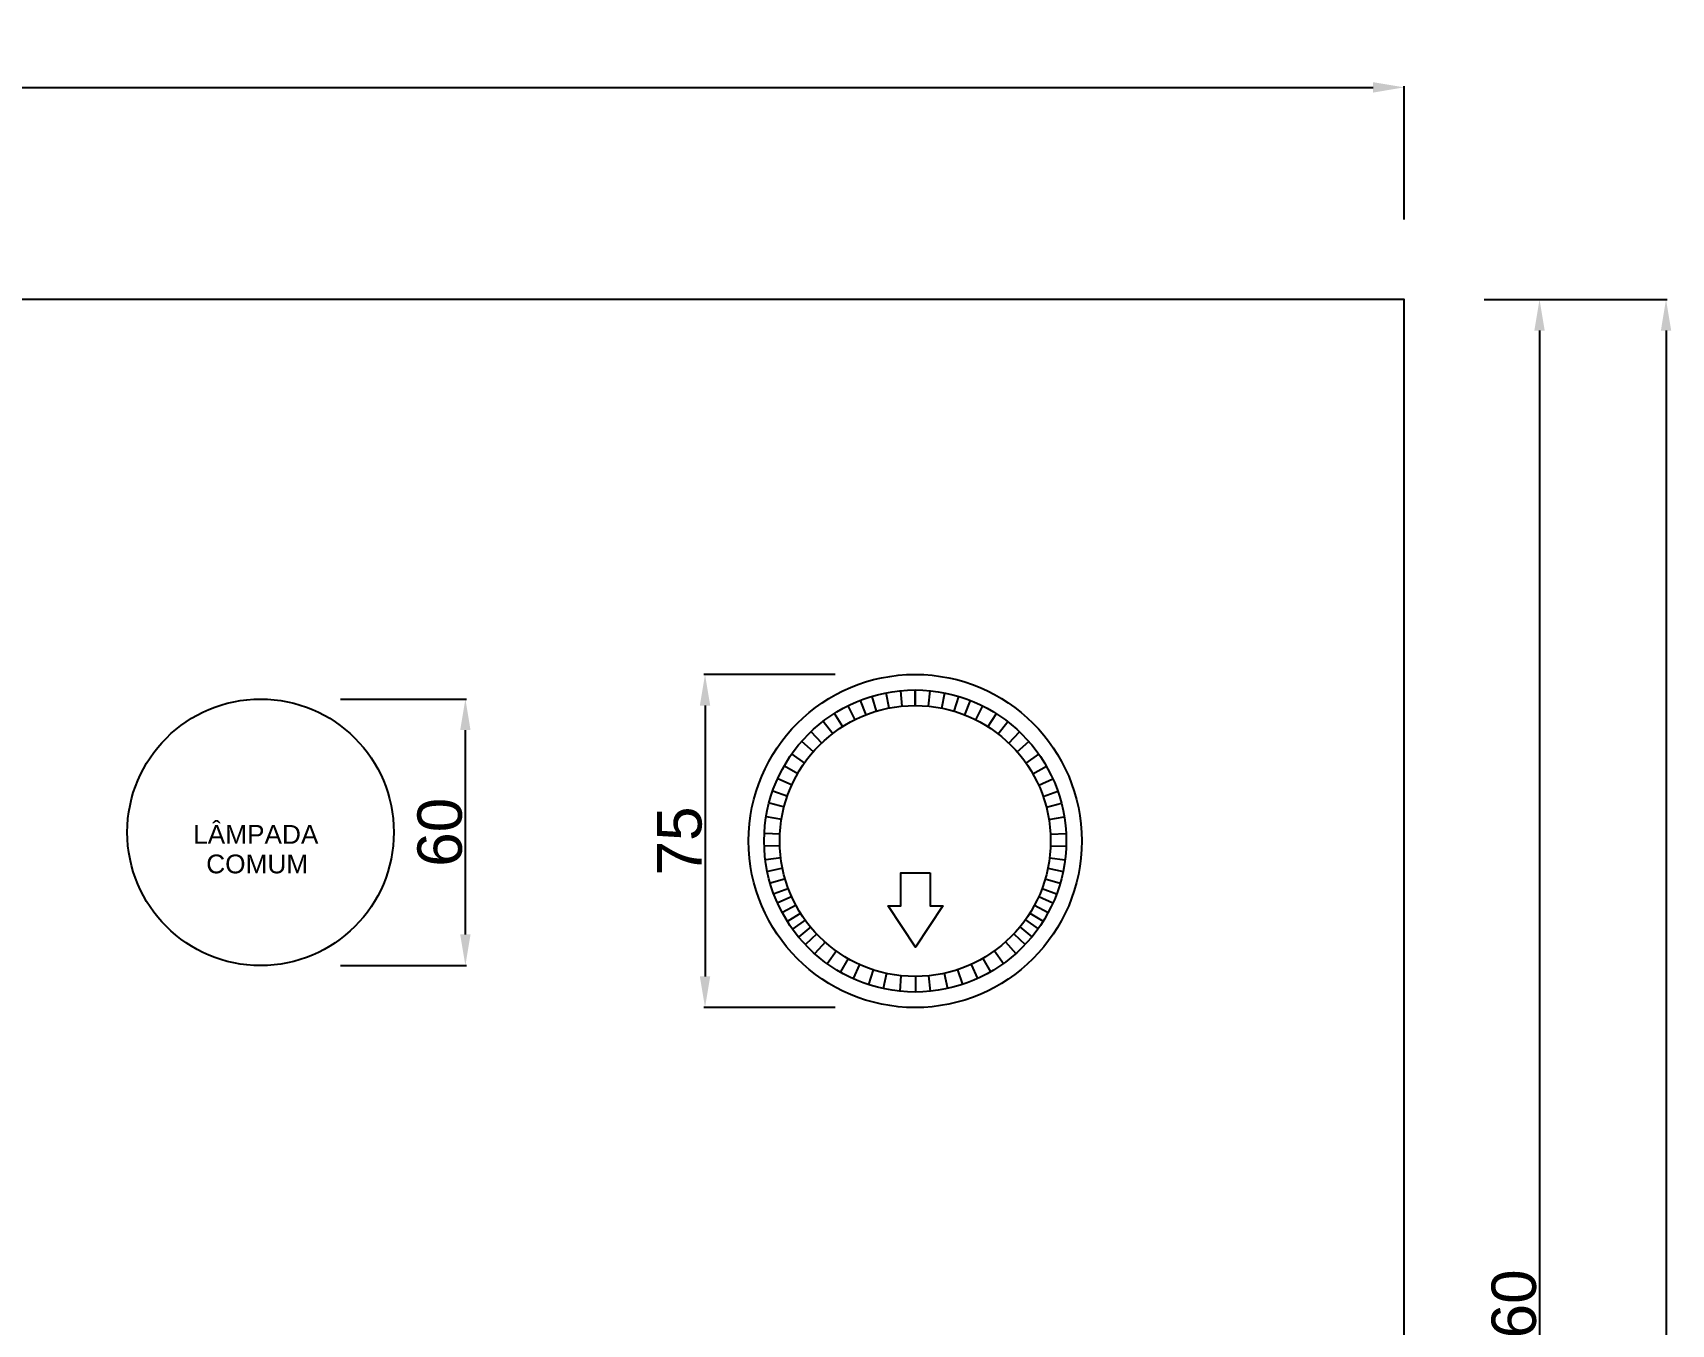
# Model space of a CAD drawing. Header units: millimetres. Extents: x 1729 to 7209, y 940 to 3564.
# Drawn here: x 2591.9 to 2960.7, y 2632.3 to 2923 of the extents above; entities that cross this region are included whole.
import ezdxf

# ---------------------------------------------------------------- set-up
doc = ezdxf.new("R2010")
doc.units = ezdxf.units.MM
doc.styles.get("Standard").update_dxf_attribs({"font": 'arial.ttf'})
doc.dimstyles.new('ISO-25', dxfattribs={"dimtxt": 10, "dimasz": 7, "dimexe": 0.25, "dimexo": 18, "dimtad": 1, "dimtxsty": 'Standard', "dimcen": 2.5, "dimclrd": 1, "dimadec": 0, "dimazin": 0, "dimtfac": 1, "dimtmove": 0, "dimatfit": 3, "dimfxl": 0, "dimarcsym": 0})

# ---------------------------------------------------------------- blocks, each defined once
blk = doc.blocks.new('*D1')
at = {"color": 0, "lineweight": -2}
for p, q in [((1800.63, 2880.95), (1800.63, 2910.96)), ((2900.63, 2880.95), (2900.63, 2910.96))]:
    blk.add_line(p, q, dxfattribs=at)
at = {"color": 1, "lineweight": -2}
blk.add_line((1807.63, 2910.71), (2893.63, 2910.71), dxfattribs=at)
at = {"color": 1}
for points in [[(1807.63, 2911.87), (1807.63, 2909.54), (1800.63, 2910.71)], [(2893.63, 2911.87), (2893.63, 2909.54), (2900.63, 2910.71)]]:
    blk.add_solid(points, dxfattribs=at)
at = {"layer": 'Defpoints', "color": 0}
for p in [(2900.63, 2910.71), (1800.63, 2862.95), (2900.63, 2862.95)]:
    blk.add_point(p, dxfattribs=at)
at = {"color": 0, "insert": (2350.63, 2916.44), "char_height": 10, "attachment_point": 5}
blk.add_mtext('1100', dxfattribs=at)
blk = doc.blocks.new('*D2')
at = {"color": 0, "lineweight": -2}
for p, q in [((2918.63, 2862.95), (2959.81, 2862.95)), ((2918.63, 2062.95), (2959.81, 2062.95))]:
    blk.add_line(p, q, dxfattribs=at)
at = {"color": 1, "lineweight": -2}
blk.add_line((2959.56, 2855.95), (2959.56, 2069.95), dxfattribs=at)
at = {"color": 1}
for points in [[(2958.4, 2855.95), (2960.73, 2855.95), (2959.56, 2862.95)], [(2958.4, 2069.95), (2960.73, 2069.95), (2959.56, 2062.95)]]:
    blk.add_solid(points, dxfattribs=at)
at = {"layer": 'Defpoints', "color": 0}
for p in [(2900.63, 2862.95), (2900.63, 2062.95), (2959.56, 2062.95)]:
    blk.add_point(p, dxfattribs=at)
at = {"color": 0, "insert": (2953.83, 2462.95), "char_height": 10, "attachment_point": 5, "rotation": 90}
blk.add_mtext('800', dxfattribs=at)
blk = doc.blocks.new('fotocelula')
for p, q in [((3293.87, 2805.91), (3291.31, 2812.43)), ((3298.57, 2807.54), (3296.56, 2814.24)), ((3304.24, 2808.96), (3302.87, 2815.82)), ((3310.15, 2809.84), (3309.46, 2816.8)), ((3315.96, 2810.13), (3315.96, 2817.13)), ((3316.17, 2810.13), (3316.17, 2817.13)), ((3321.98, 2809.84), (3322.67, 2816.8)), ((3327.89, 2808.96), (3329.26, 2815.82)), ((3333.55, 2807.54), (3335.57, 2814.24)), ((3338.26, 2805.91), (3340.82, 2812.43)), ((3283.39, 2800.58), (3279.62, 2806.48)), ((3288.87, 2803.68), (3285.74, 2809.94)), ((3343.26, 2803.68), (3346.39, 2809.94)), ((3348.74, 2800.58), (3352.51, 2806.48)), ((3273.97, 2793.19), (3269.13, 2798.24)), ((3278.81, 2797.36), (3274.52, 2802.89)), ((3353.32, 2797.36), (3357.61, 2802.89)), ((3358.16, 2793.19), (3363, 2798.24)), ((3270.23, 2789.27), (3264.96, 2793.88)), ((3361.9, 2789.27), (3367.17, 2793.88)), ((3263.18, 2779.36), (3257.1, 2782.82)), ((3266.25, 2784.19), (3260.52, 2788.22)), ((3365.88, 2784.19), (3371.61, 2788.22)), ((3368.95, 2779.36), (3375.03, 2782.82)), ((3260.57, 2774.25), (3254.19, 2777.13)), ((3371.56, 2774.25), (3377.93, 2777.13)), ((3258.56, 2769.19), (3251.94, 2771.49)), ((3373.57, 2769.19), (3380.19, 2771.49)), ((3255.94, 2758.83), (3249.03, 2759.94)), ((3257.1, 2764.39), (3250.33, 2766.14)), ((3375.03, 2764.39), (3381.8, 2766.14)), ((3376.19, 2758.83), (3383.1, 2759.94)), ((3255.24, 2752.2), (3248.25, 2752.55)), ((3376.89, 2752.2), (3383.88, 2752.55)), ((3255.2, 2746.99), (3248.21, 2746.74)), ((3376.93, 2746.99), (3383.92, 2746.74)), ((3255.64, 2741.57), (3248.69, 2740.7)), ((3376.49, 2741.57), (3383.44, 2740.7)), ((3256.41, 2736.86), (3249.56, 2735.45)), ((3257.6, 2732.09), (3250.87, 2730.13)), ((3374.53, 2732.09), (3381.26, 2730.13)), ((3375.72, 2736.86), (3382.57, 2735.45)), ((3259.04, 2727.74), (3252.48, 2725.29)), ((3260.53, 2724.12), (3254.14, 2721.25)), ((3371.6, 2724.12), (3377.99, 2721.25)), ((3373.09, 2727.74), (3379.65, 2725.29)), ((3262.43, 2720.26), (3256.27, 2716.94)), ((3264.5, 2716.7), (3258.57, 2712.98)), ((3367.63, 2716.7), (3373.56, 2712.98)), ((3369.7, 2720.26), (3375.86, 2716.94)), ((3266.55, 2713.65), (3260.86, 2709.57)), ((3269.02, 2710.42), (3263.61, 2705.98)), ((3363.11, 2710.42), (3368.52, 2705.98)), ((3365.58, 2713.65), (3371.27, 2709.57)), ((3271.71, 2707.36), (3266.61, 2702.57)), ((3275.52, 2703.65), (3270.85, 2698.43)), ((3356.61, 2703.65), (3361.27, 2698.43)), ((3360.42, 2707.36), (3365.52, 2702.57)), ((3280.53, 2699.62), (3276.44, 2693.94)), ((3285.77, 2696.25), (3282.28, 2690.18)), ((3290.95, 2693.59), (3288.06, 2687.21)), ((3341.18, 2693.59), (3344.07, 2687.21)), ((3346.36, 2696.25), (3349.85, 2690.18)), ((3351.6, 2699.62), (3355.69, 2693.94)), ((3297.09, 2691.19), (3294.91, 2684.54)), ((3303.06, 2689.56), (3301.55, 2682.72)), ((3309.46, 2688.48), (3309, 2681.49)), ((3316.17, 2688.13), (3316.17, 2681.13)), ((3321.95, 2688.43), (3322.64, 2681.46)), ((3329.07, 2689.56), (3330.58, 2682.72)), ((3335.03, 2691.19), (3337.22, 2684.54))]:
    blk.add_line(p, q)
blk.add_lwpolyline([(3322.64, 2734.8), (3322.64, 2719.87), (3328.35, 2719.87), (3316.06, 2701.39), (3303.78, 2719.87), (3309.49, 2719.87), (3309.49, 2734.8)], close=True)
for radius in [75, 68, 61]:
    blk.add_circle((3315.96, 2749.13), radius)
blk = doc.blocks.new('*D23')
at = {"color": 0, "linetype": 'Continuous', "lineweight": -2}
for p, q in [((2918.63, 2862.95), (2931.33, 2862.95)), ((2918.63, 2402.95), (2931.33, 2402.95))]:
    blk.add_line(p, q, dxfattribs=at)
at = {"color": 1, "linetype": 'Continuous', "lineweight": -2}
blk.add_line((2931.08, 2855.95), (2931.08, 2409.95), dxfattribs=at)
at = {"color": 1}
for points in [[(2929.92, 2855.95), (2932.25, 2855.95), (2931.08, 2862.95)], [(2929.92, 2409.95), (2932.25, 2409.95), (2931.08, 2402.95)]]:
    blk.add_solid(points, dxfattribs=at)
at = {"layer": 'Defpoints', "color": 0}
for p in [(2900.63, 2862.95), (2900.63, 2402.95), (2931.08, 2402.95)]:
    blk.add_point(p, dxfattribs=at)
at = {"color": 0, "insert": (2925.35, 2632.95), "char_height": 10, "attachment_point": 5, "rotation": 90}
blk.add_mtext('460', dxfattribs=at)
blk = doc.blocks.new('*D26')
at = {"color": 0, "linetype": 'Continuous', "lineweight": -2}
for p, q in [((2772.53, 2778.55), (2742.97, 2778.55)), ((2772.53, 2703.55), (2742.97, 2703.55))]:
    blk.add_line(p, q, dxfattribs=at)
at = {"color": 1, "linetype": 'Continuous', "lineweight": -2}
blk.add_line((2743.22, 2771.55), (2743.22, 2710.55), dxfattribs=at)
at = {"color": 1}
for points in [[(2742.05, 2771.55), (2744.38, 2771.55), (2743.22, 2778.55)], [(2742.05, 2710.55), (2744.38, 2710.55), (2743.22, 2703.55)]]:
    blk.add_solid(points, dxfattribs=at)
at = {"layer": 'Defpoints', "color": 0}
for p in [(2790.53, 2778.55), (2743.22, 2703.55), (2790.53, 2703.55)]:
    blk.add_point(p, dxfattribs=at)
at = {"color": 0, "insert": (2737.51, 2741.05), "char_height": 10, "attachment_point": 5, "rotation": 90}
blk.add_mtext('75', dxfattribs=at)
blk = doc.blocks.new('*D66')
at = {"color": 0, "linetype": 'Continuous', "lineweight": -2}
for p, q in [((2661.16, 2773.01), (2689.52, 2773.01)), ((2661.16, 2713.01), (2689.52, 2713.01))]:
    blk.add_line(p, q, dxfattribs=at)
at = {"color": 1, "linetype": 'Continuous', "lineweight": -2}
blk.add_line((2689.27, 2720.01), (2689.27, 2766.01), dxfattribs=at)
at = {"color": 1}
for points in [[(2688.1, 2766.01), (2690.43, 2766.01), (2689.27, 2773.01)], [(2688.1, 2720.01), (2690.43, 2720.01), (2689.27, 2713.01)]]:
    blk.add_solid(points, dxfattribs=at)
at = {"layer": 'Defpoints', "color": 0}
for p in [(2643.16, 2773.01), (2689.27, 2773.01), (2643.16, 2713.01)]:
    blk.add_point(p, dxfattribs=at)
at = {"color": 0, "insert": (2683.54, 2743.01), "char_height": 10, "attachment_point": 5, "rotation": 90}
blk.add_mtext('60', dxfattribs=at)

msp = doc.modelspace()

# ---------------------------------------------------------------- linework, layer by layer
msp.add_lwpolyline([(1800.631, 2062.949), (2900.631, 2062.949), (2900.631, 2862.949), (1800.631, 2862.949)], close=True)
msp.add_circle((2643.16, 2743.006), 30)

# ---------------------------------------------------------------- block references
at = {"xscale": 0.5, "yscale": 0.5, "zscale": 0.5}
msp.add_blockref('fotocelula', (1132.548, 1366.483), dxfattribs=at)

# ---------------------------------------------------------------- texts
for s, p in [('LÂMPADA', (2627.977, 2740.425)), ('COMUM', (2630.928, 2733.765))]:
    msp.add_text(s, height=4.2255).set_placement(p)

# ---------------------------------------------------------------- dimensions: what is measured, and where the dimension line sits
dim = msp.add_linear_dim(base=(2900.631, 2910.708), p1=(1800.631, 2862.949), p2=(2900.631, 2862.949), dimstyle='ISO-25')
dim.commit()
dim.dimension.update_dxf_attribs({"geometry": '*D1', "text_midpoint": (2350.631, 2916.439)})
for base, p1, p2, picture, middle in [((2959.564, 2062.949), (2900.631, 2862.949), (2900.631, 2062.949), '*D2', (2953.834, 2462.949)), ((2931.085, 2402.949), (2900.631, 2862.949), (2900.631, 2402.949), '*D23', (2925.354, 2632.949)), ((2743.216, 2703.549), (2790.531, 2778.549), (2790.531, 2703.549), '*D26', (2737.505, 2741.049)), ((2689.266, 2773.006), (2643.16, 2713.006), (2643.16, 2773.006), '*D66', (2683.535, 2743.006))]:
    dim = msp.add_linear_dim(base=base, p1=p1, p2=p2, angle=90, dimstyle='ISO-25')
    dim.commit()
    dim.dimension.update_dxf_attribs({"geometry": picture, "text_midpoint": middle})

doc.saveas('drawing.dxf')
